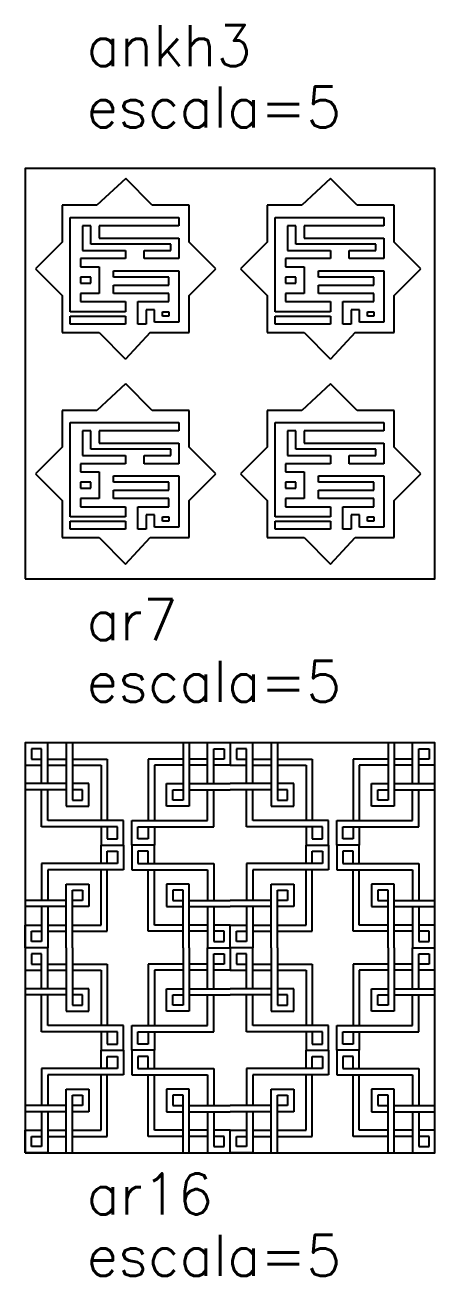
# Model space of a CAD drawing. Header units: inches. Extents: x -1 to 462, y -162 to 137.
# Drawn here: x 66 to 76, y 67 to 97.5 of the extents above; entities that cross this region are included whole.
import ezdxf

# ---------------------------------------------------------------- set-up
doc = ezdxf.new("R2010")
doc.units = ezdxf.units.IN
doc.header["$MEASUREMENT"] = 0
for name, color, linetype in [('HATCH', 7, 'Continuous'), ('RECTANGLE', 7, 'Continuous'), ('TEXT', 5, 'Continuous')]:
    doc.layers.add(name, color=color, linetype=linetype)
doc.styles.add('nr', font='simplex.shx')

msp = doc.modelspace()

# ---------------------------------------------------------------- hatches: boundary and pattern name
at = {"layer": 'HATCH'}
h = msp.add_hatch(dxfattribs=at)
h.set_pattern_fill('AR7', color=256, scale=5, style=0, pattern_type=2)
h.set_pattern_definition([(180, (67.6, 86.35), (-5, -5), [0.25, -4.75]), (90, (67.6, 86.2), (-5, 5), [0.15, -4.85]), (0, (67.35, 86.2), (5, 5), [0.25, -4.75]), (270, (67.35, 86.35), (5, -5), [0.15, -4.85]), (270, (68.45, 85.75), (5, -5), [0.25, -4.75]), (0, (67.35, 85.75), (5, 5), [1.1, -3.9]), (270, (67.35, 85.95), (5, -5), [0.2, -4.8]), (180, (67.8, 85.95), (-5, -5), [0.45, -4.55]), (270, (67.8, 86.6), (5, -5), [0.65, -4.35]), (0, (67.35, 86.6), (5, 5), [0.45, -4.55]), (270, (67.35, 86.8), (5, -5), [0.2, -4.8]), (180, (68.45, 86.8), (-5, -5), [1.1, -3.9]), (270, (68.45, 87), (5, -5), [0.2, -4.8]), (0, (67.4, 87), (5, 5), [1.05, -3.95]), (270, (67.4, 87.6), (5, -5), [0.6, -4.4]), (180, (67.6, 87.6), (-5, -5), [0.2, -4.8]), (90, (67.6, 87.15), (-5, 5), [0.45, -4.55]), (180, (69.55, 87.15), (-5, -5), [1.95, -3.05]), (90, (69.55, 87), (-5, 5), [0.15, -4.85]), (0, (68.9, 87), (5, 5), [0.65, -4.35]), (90, (68.9, 86.8), (-5, 5), [0.2, -4.8]), (180, (69.75, 86.8), (-5, -5), [0.85, -4.15]), (270, (69.75, 87.3), (5, -5), [0.5, -4.5]), (0, (67.8, 87.3), (5, 5), [1.95, -3.05]), (270, (67.8, 87.6), (5, -5), [0.3, -4.7]), (180, (69.75, 87.6), (-5, -5), [1.95, -3.05]), (270, (69.75, 87.8), (5, -5), [0.2, -4.8]), (0, (67.1, 87.8), (5, 5), [2.65, -2.35]), (90, (67.1, 85.5), (-5, 5), [2.3, -2.7]), (180, (68.45, 85.5), (-5, -5), [1.35, -3.65]), (270, (68.45, 85.4), (5, -5), [0.2, -4.8]), (0, (67.1, 85.4), (5, 5), [1.35, -3.65]), (90, (67.1, 85.2), (-5, 5), [0.2, -4.8]), (180, (68.45, 85.2), (-5, -5), [1.35, -3.65]), (0, (69.35, 85.5), (5, 5), [0.15, -4.85]), (90, (69.35, 85.4), (-5, 5), [0.1, -4.9]), (180, (69.5, 85.4), (-5, -5), [0.15, -4.85]), (270, (69.5, 85.5), (5, -5), [0.1, -4.9]), (90, (68.15, 86.35), (-5, 5), [0.15, -4.85]), (180, (69.5, 86.35), (-5, -5), [1.35, -3.65]), (90, (69.5, 86.15), (-5, 5), [0.2, -4.8]), (0, (68.15, 86.15), (5, 5), [1.35, -3.65]), (90, (68.15, 85.95), (-5, 5), [0.2, -4.8]), (180, (69.5, 85.95), (-5, -5), [1.35, -3.65]), (90, (69.5, 85.75), (-5, 5), [0.2, -4.8]), (0, (68.75, 85.75), (5, 5), [0.75, -4.25]), (90, (68.75, 85.2), (-5, 5), [0.55, -4.45]), (180, (68.95, 85.2), (-5, -5), [0.2, -4.8]), (270, (68.95, 85.55), (5, -5), [0.35, -4.65]), (180, (69.15, 85.55), (-5, -5), [0.2, -4.8]), (90, (69.15, 85.25), (-5, 5), [0.3, -4.7]), (180, (69.75, 85.25), (-5, -5), [0.6, -4.4]), (270, (69.75, 86.5), (5, -5), [1.25, -3.75]), (0, (68.15, 86.5), (5, 5), [1.6, -3.4]), (90, (70, 87.2), (-5, 5), [0.9, -4.1]), (180, (70, 88.1), (-5, -5), [0.9, -4.1]), (135, (69.1, 88.1), (-5, 0), [0.9192, -6.1518]), (222.879, (68.45, 88.75), (-5.000003, -5), [0.95525, -94.56961]), (180, (67.75, 88.1), (-5, -5), [0.85, -4.15]), (270, (66.9, 88.1), (5, -5), [0.9, -4.1]), (225, (66.9, 87.2), (-6e-16, -5), [0.9192, -6.1518]), (315, (66.25, 86.55), (5, -1e-15), [0.9192, -6.1518]), (270, (66.9, 85.9), (5, -5), [0.9, -4.1]), (0, (66.9, 85), (5, 5), [0.9, -4.1]), (315, (67.8, 85), (5, -1e-15), [0.9192, -6.1518]), (47.2906, (68.45, 84.35), (55.00001, 59.9999875), [0.8846, -87.57444]), (0, (69.05, 85), (5, 5), [0.95, -4.05]), (90, (70, 85), (-5, 5), [0.9, -4.1]), (45, (70, 85.9), (0, 5), [0.9192, -6.1518]), (135, (70.65, 86.55), (-5, 0), [0.9192, -6.1518])])
h.paths.add_polyline_path([(66, 84), (76, 84), (76, 94), (66, 94)])
h = msp.add_hatch(dxfattribs=at)
h.set_pattern_fill('AR16', color=256, scale=5, style=0, pattern_type=2)
h.set_pattern_definition([(90, (66.55, 73.1), (-5, 5), [0.75, -4.25]), (0, (66, 74.45), (5, 5), [0.4, -4.6]), (0, (66.15, 74.6), (5, 5), [0.25, -4.75]), (90, (66.4, 72.95), (-5, 5), [0.9, -4.1]), (270, (67, 75), (5, -5), [1.55, -3.45]), (180, (67.55, 74), (-5, -5), [0.4, -4.6]), (180, (67.4, 73.85), (-5, -5), [0.25, -4.75]), (270, (67.15, 75), (5, -5), [1.4, -3.6]), (0, (67.15, 73.6), (5, 5), [0.25, -4.75]), (90, (67.4, 73.6), (-5, 5), [0.25, -4.75]), (180, (66.4, 74.85), (-5, -5), [0.25, -4.75]), (270, (66.15, 74.85), (5, -5), [0.25, -4.75]), (180, (66.55, 75), (-5, -5), [0.55, -4.45]), (270, (66, 75), (5, -5), [0.55, -4.45]), (0, (67, 73.45), (5, 5), [0.55, -4.45]), (90, (67.55, 73.45), (-5, 5), [0.55, -4.45]), (180, (67, 73.85), (-5, -5), [1, -4]), (180, (67, 74), (-5, -5), [1, -4]), (0, (66.55, 74.6), (5, 5), [0.45, -4.55]), (0, (66.55, 74.45), (5, 5), [0.45, -4.55]), (90, (68.4, 72.5), (-5, 5), [0.6, -4.4]), (0, (67.85, 72.5), (5, 5), [0.55, -4.45]), (90, (68.25, 72.65), (-5, 5), [0.3, -4.7]), (0, (68, 72.65), (5, 5), [0.25, -4.75]), (270, (68, 74.6), (5, -5), [1.5, -3.5]), (180, (68.25, 72.95), (-5, -5), [1.85, -3.15]), (180, (68.4, 73.1), (-5, -5), [1.85, -3.15]), (270, (67.85, 74.45), (5, -5), [1.35, -3.65]), (90, (66.55, 74), (-5, 5), [1, -4]), (90, (66.4, 74), (-5, 5), [0.85, -4.15]), (0, (67.15, 74.45), (5, 5), [0.7, -4.3]), (0, (67.15, 74.6), (5, 5), [0.85, -4.15]), (270, (68, 72.95), (5, -5), [0.3, -4.7]), (270, (67.85, 72.95), (5, -5), [0.45, -4.55]), (270, (69.15, 72.95), (5, -5), [0.45, -4.55]), (270, (69, 72.95), (5, -5), [0.3, -4.7]), (180, (69.85, 74.6), (-5, -5), [0.85, -4.15]), (180, (69.85, 74.45), (-5, -5), [0.7, -4.3]), (90, (70.6, 74), (-5, 5), [0.85, -4.15]), (90, (70.45, 74), (-5, 5), [1, -4]), (270, (69.15, 74.45), (5, -5), [1.35, -3.65]), (0, (68.6, 73.1), (5, 5), [1.85, -3.15]), (0, (68.75, 72.95), (5, 5), [1.85, -3.15]), (270, (69, 74.6), (5, -5), [1.5, -3.5]), (180, (69, 72.65), (-5, -5), [0.25, -4.75]), (90, (68.75, 72.65), (-5, 5), [0.3, -4.7]), (180, (69.15, 72.5), (-5, -5), [0.55, -4.45]), (90, (68.6, 72.5), (-5, 5), [0.6, -4.4]), (180, (70.45, 74.45), (-5, -5), [0.45, -4.55]), (180, (70.45, 74.6), (-5, -5), [0.45, -4.55]), (0, (70, 74), (5, 5), [1, -4]), (0, (70, 73.85), (5, 5), [1, -4]), (90, (69.45, 73.45), (-5, 5), [0.55, -4.45]), (180, (70, 73.45), (-5, -5), [0.55, -4.45]), (270, (71, 75), (5, -5), [0.55, -4.45]), (0, (70.45, 75), (5, 5), [0.55, -4.45]), (270, (70.85, 74.85), (5, -5), [0.25, -4.75]), (0, (70.6, 74.85), (5, 5), [0.25, -4.75]), (90, (69.6, 73.6), (-5, 5), [0.25, -4.75]), (180, (69.85, 73.6), (-5, -5), [0.25, -4.75]), (270, (69.85, 75), (5, -5), [1.4, -3.6]), (0, (69.6, 73.85), (5, 5), [0.25, -4.75]), (0, (69.45, 74), (5, 5), [0.4, -4.6]), (270, (70, 75), (5, -5), [1.55, -3.45]), (90, (70.6, 72.95), (-5, 5), [0.9, -4.1]), (180, (70.85, 74.6), (-5, -5), [0.25, -4.75]), (180, (71, 74.45), (-5, -5), [0.4, -4.6]), (90, (70.45, 73.1), (-5, 5), [0.75, -4.25]), (270, (70.45, 71.9), (5, -5), [0.75, -4.25]), (180, (71, 70.55), (-5, -5), [0.4, -4.6]), (180, (70.85, 70.4), (-5, -5), [0.25, -4.75]), (270, (70.6, 72.05), (5, -5), [0.9, -4.1]), (90, (70, 70), (-5, 5), [1.55, -3.45]), (0, (69.45, 71), (5, 5), [0.4, -4.6]), (0, (69.6, 71.15), (5, 5), [0.25, -4.75]), (90, (69.85, 70), (-5, 5), [1.4, -3.6]), (180, (69.85, 71.4), (-5, -5), [0.25, -4.75]), (270, (69.6, 71.4), (5, -5), [0.25, -4.75]), (0, (70.6, 70.15), (5, 5), [0.25, -4.75]), (90, (70.85, 70.15), (-5, 5), [0.25, -4.75]), (0, (70.45, 70), (5, 5), [0.55, -4.45]), (90, (71, 70), (-5, 5), [0.55, -4.45]), (180, (70, 71.55), (-5, -5), [0.55, -4.45]), (270, (69.45, 71.55), (5, -5), [0.55, -4.45]), (0, (70, 71.15), (5, 5), [1, -4]), (0, (70, 71), (5, 5), [1, -4]), (180, (70.45, 70.4), (-5, -5), [0.45, -4.55]), (180, (70.45, 70.55), (-5, -5), [0.45, -4.55]), (270, (68.6, 72.5), (5, -5), [0.6, -4.4]), (180, (69.15, 72.5), (-5, -5), [0.55, -4.45]), (270, (68.75, 72.35), (5, -5), [0.3, -4.7]), (180, (69, 72.35), (-5, -5), [0.25, -4.75]), (90, (69, 70.4), (-5, 5), [1.5, -3.5]), (0, (68.75, 72.05), (5, 5), [1.85, -3.15]), (0, (68.6, 71.9), (5, 5), [1.85, -3.15]), (90, (69.15, 70.55), (-5, 5), [1.35, -3.65]), (270, (70.45, 71), (5, -5), [1, -4]), (270, (70.6, 71), (5, -5), [0.85, -4.15]), (180, (69.85, 70.55), (-5, -5), [0.7, -4.3]), (180, (69.85, 70.4), (-5, -5), [0.85, -4.15]), (90, (69, 72.05), (-5, 5), [0.3, -4.7]), (90, (69.15, 72.05), (-5, 5), [0.45, -4.55]), (90, (67.85, 72.05), (-5, 5), [0.45, -4.55]), (90, (68, 72.05), (-5, 5), [0.3, -4.7]), (0, (67.15, 70.4), (5, 5), [0.85, -4.15]), (0, (67.15, 70.55), (5, 5), [0.7, -4.3]), (270, (66.4, 71), (5, -5), [0.85, -4.15]), (270, (66.55, 71), (5, -5), [1, -4]), (90, (67.85, 70.55), (-5, 5), [1.35, -3.65]), (180, (68.4, 71.9), (-5, -5), [1.85, -3.15]), (180, (68.25, 72.05), (-5, -5), [1.85, -3.15]), (90, (68, 70.4), (-5, 5), [1.5, -3.5]), (0, (68, 72.35), (5, 5), [0.25, -4.75]), (270, (68.25, 72.35), (5, -5), [0.3, -4.7]), (0, (67.85, 72.5), (5, 5), [0.55, -4.45]), (270, (68.4, 72.5), (5, -5), [0.6, -4.4]), (0, (66.55, 70.55), (5, 5), [0.45, -4.55]), (0, (66.55, 70.4), (5, 5), [0.45, -4.55]), (180, (67, 71), (-5, -5), [1, -4]), (180, (67, 71.15), (-5, -5), [1, -4]), (270, (67.55, 71.55), (5, -5), [0.55, -4.45]), (0, (67, 71.55), (5, 5), [0.55, -4.45]), (90, (66, 70), (-5, 5), [0.55, -4.45]), (180, (66.55, 70), (-5, -5), [0.55, -4.45]), (90, (66.15, 70.15), (-5, 5), [0.25, -4.75]), (180, (66.4, 70.15), (-5, -5), [0.25, -4.75]), (270, (67.4, 71.4), (5, -5), [0.25, -4.75]), (0, (67.15, 71.4), (5, 5), [0.25, -4.75]), (90, (67.15, 70), (-5, 5), [1.4, -3.6]), (180, (67.4, 71.15), (-5, -5), [0.25, -4.75]), (180, (67.55, 71), (-5, -5), [0.4, -4.6]), (90, (67, 70), (-5, 5), [1.55, -3.45]), (270, (66.4, 72.05), (5, -5), [0.9, -4.1]), (0, (66.15, 70.4), (5, 5), [0.25, -4.75]), (0, (66, 70.55), (5, 5), [0.4, -4.6]), (270, (66.55, 71.9), (5, -5), [0.75, -4.25])])
h.paths.add_polyline_path([(66, 70), (76, 70), (76, 80), (66, 80)])

# ---------------------------------------------------------------- linework, layer by layer
at = {"layer": 'RECTANGLE'}
for points in [[(66, 84), (76, 84), (76, 94), (66, 94)], [(66, 70), (76, 70), (76, 80), (66, 80)]]:
    msp.add_lwpolyline(points, close=True, dxfattribs=at)

# ---------------------------------------------------------------- texts
at = {"layer": 'TEXT', "style": 'nr'}
for s, p in [('ankh3', (67.5, 96.5)), ('escala=5', (67.5, 95)), ('ar7', (67.5, 82.5)), ('escala=5', (67.5, 81)), ('ar16', (67.5, 68.5)), ('escala=5', (67.5, 67))]:
    msp.add_text(s, height=1, dxfattribs=at).set_placement(p)

doc.saveas('drawing.dxf')
